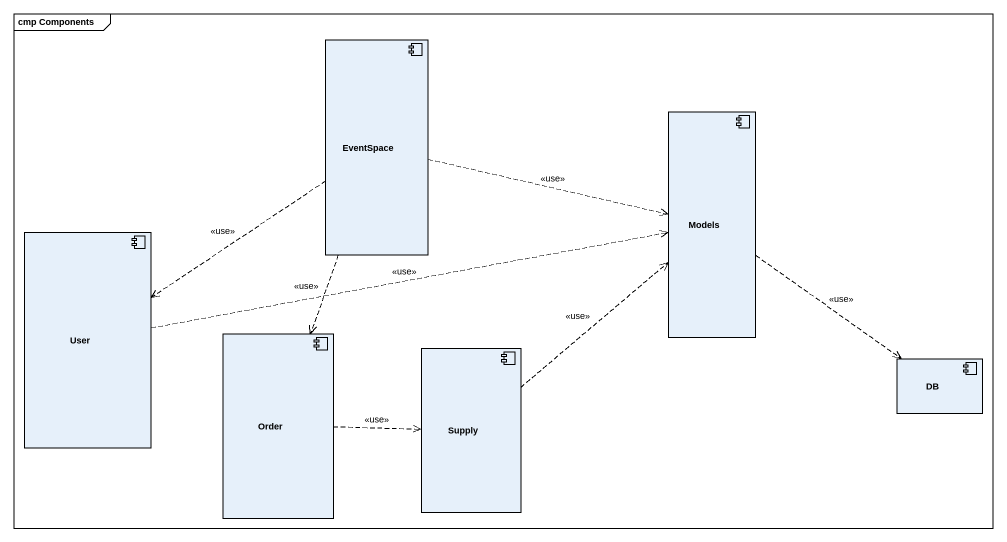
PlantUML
@startuml
mainframe cmp Components
component EventSpace
component Models
component User
component Order
component Supply
component DB
EventSpace .right.> Models : <<use>>
EventSpace ..> User : <<use>>
EventSpace ..> Order : <<use>>
Models ..> DB : <<use>>
User .right.> Models : <<use>>
Order .right.> Supply : <<use>>
Supply .up.> Models : <<use>>
@enduml
